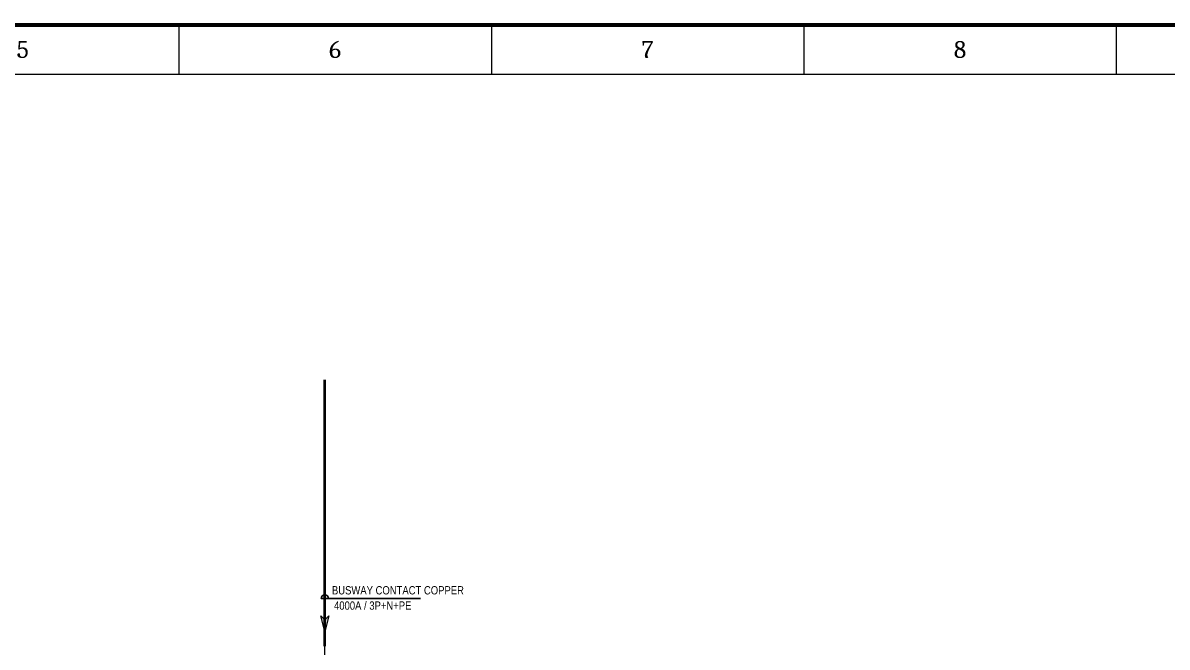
# Model space of a CAD drawing. Header units: millimetres. Extents: x -116965 to 323937, y 291661 to 566926.
# Drawn here: x -55126 to -52299, y 316111 to 317654 of the extents above; entities that cross this region are included whole.
import ezdxf
from ezdxf.enums import TextEntityAlignment as Align

# ---------------------------------------------------------------- set-up
doc = ezdxf.new("R2010")
doc.units = ezdxf.units.MM
doc.layers.get('0').update_dxf_attribs({"lineweight": 18})
doc.layers.add('DB', color=2, linetype='Continuous')
doc.layers.add('HV-MV Equipment', color=4, linetype='Continuous', lineweight=9)
doc.styles.add('Hel-Con', font='')
doc.styles.add('hwBorder', font='Cambria.ttf')
doc.styles.get('Hel-Con').set_extended_font_data('VNI-Helve-Condense')

# ---------------------------------------------------------------- blocks, each defined once
blk = doc.blocks.new('*U1980')
at = {"color": 5}
for p, q in [((147.84, 198.62), (147.84, 194.28)), ((175.41, 198.62), (175.41, 194.28)), ((202.98, 198.62), (202.98, 194.28)), ((230.54, 198.62), (230.54, 194.28))]:
    blk.add_line(p, q, dxfattribs=at)
at = {"color": 5, "const_width": 0.35}
blk.add_lwpolyline([(10, 198.62), (285.68, 198.62), (285.68, 5), (10, 5)], close=True, dxfattribs=at)
at = {"color": 5}
blk.add_lwpolyline([(14.34, 194.28), (281.34, 194.28), (281.34, 9.34), (14.34, 9.34)], close=True, dxfattribs=at)
at = {"color": 253, "style": 'hwBorder'}
for s, p in [('5', (134.06, 196.45)), ('6', (161.62, 196.45)), ('7', (189.19, 196.45)), ('8', (216.76, 196.45))]:
    blk.add_text(s, height=1.5, dxfattribs=at).set_placement(p, align=Align.MIDDLE_CENTER)
at = {"color": 6, "style": 'hwBorder', "flags": 8}
for tag, p in [("DWG'SNAME", (266.34, 59)), ("DWG'SCODE2", (266.34, 51.05))]:
    blk.add_attdef(tag, text='', height=1.5, dxfattribs=at).set_placement(p, align=Align.MIDDLE_CENTER)
at = {"color": 253, "style": 'hwBorder', "flags": 8}
for tag, p in [('REV_MODIFY0', (264.34, 44.1)), ('REV_DATE0', (277.34, 44.1)), ('REV_0', (253.34, 43.79)), ('REV_1', (253.34, 40.48)), ('REV_MODIFY1', (264.34, 40.79)), ('REV_DATE1', (277.34, 40.79)), ('REV_2', (253.34, 37.17)), ('REV_MODIFY2', (264.34, 37.48)), ('REV_DATE2', (277.34, 37.48)), ('REV_3', (253.34, 33.86)), ('REV_MODIFY3', (264.34, 34.17)), ('REV_DATE3', (277.34, 34.17)), ('REV_MODIFY4', (264.34, 30.86)), ('REV_DATE4', (277.34, 30.86)), ('REV_4', (253.34, 30.55))]:
    blk.add_attdef(tag, text='', height=1, dxfattribs=at).set_placement(p, align=Align.MIDDLE_CENTER)
at = {"color": 6, "style": 'hwBorder', "flags": 8}
for tag, p in [('TOLERANCE', (261.54, 27.22)), ('PAGE', (259.34, 15.3))]:
    blk.add_attdef(tag, text='', height=1.5, dxfattribs=at).set_placement(p, align=Align.MIDDLE_LEFT)

msp = doc.modelspace()

# ---------------------------------------------------------------- hatches: boundary and pattern name
at = {"linetype": 'Continuous'}
msp.add_hatch(color=0, dxfattribs=at).paths.add_polyline_path([(-54379.95841, 316178.223395), (-54370.072874, 316188.10893), (-54379.95841, 316148.566789), (-54389.843945, 316188.10893)])

# ---------------------------------------------------------------- linework, layer by layer
at = {"color": 0, "linetype": 'Continuous'}
for p, q in [((-54379.95841, 316148.566789), (-54389.843945, 316188.10893)), ((-54389.843945, 316188.10893), (-54379.95841, 316178.223395)), ((-54379.95841, 316178.223395), (-54370.072874, 316188.10893)), ((-54370.072874, 316188.10893), (-54379.95841, 316148.566789))]:
    msp.add_line(p, q, dxfattribs=at)
at = {"layer": 'DB', "color": 7, "linetype": 'Continuous', "ltscale": 0.001}
msp.add_line((-54389.030467, 316231.328921), (-54143.15685, 316231.328921), dxfattribs=at)
msp.add_arc((-54379.95841, 316231.328921), 9.072057, 0, 180, dxfattribs=at)
at = {"layer": 'HV-MV Equipment', "color": 6, "lineweight": 40}
msp.add_line((-54380.259403, 316113.735927), (-54380.163003, 316771.966953), dxfattribs=at)
at = {"layer": 'HV-MV Equipment', "color": 6}
msp.add_line((-54380.288195, 315947.945785), (-54379.919271, 316279.823381), dxfattribs=at)

# ---------------------------------------------------------------- block references
at = {"ltscale": 5, "xscale": 28, "yscale": 28, "zscale": 28}
msp.add_blockref('*U1980', (-58879.961977, 312088.154046), dxfattribs=at)

# ---------------------------------------------------------------- texts
at = {"layer": 'HV-MV Equipment', "color": 7, "lineweight": 9, "style": 'Hel-Con'}
for s, p in [('BUSWAY CONTACT COPPER ', (-54362.349159, 316251.652166)), ('4000A / 3P+N+PE', (-54357.159921, 316213.868896))]:
    msp.add_text(s, height=20.41212903, dxfattribs=at).set_placement(p, align=Align.MIDDLE_LEFT)

doc.saveas('drawing.dxf')
